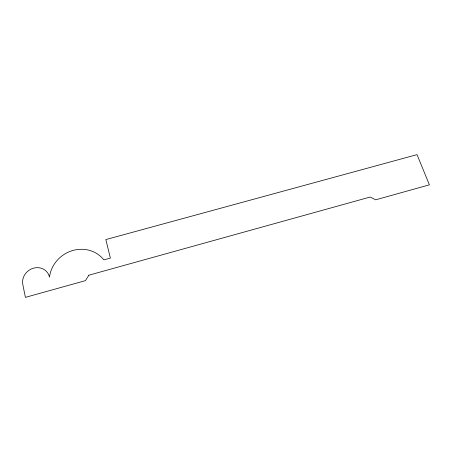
<?xml version="1.0" encoding="UTF-8"?>
<svg xmlns="http://www.w3.org/2000/svg" width="452" height="452" viewBox="0 0 452 452"><rect width="100%" height="100%" fill="white"/><g stroke="black" fill="none" stroke-linecap="round" stroke-linejoin="round"><path stroke-width="0.68" d="M88.869 275.189L85.451 280.641L25.402 297.371L22.809 284.506A14.018 12.82 -36.7 0 1 33.516 268.16A14.018 12.82 -36.7 0 1 49.488 277.132A30.855 28.77 -35 0 1 71.862 250.775A30.855 28.77 -35 0 1 103.864 259.883L110.378 258.086L105.841 239.583L417.038 154.629L429.4 184.84L375.674 199.807L370.188 197.032L88.869 275.189"/></g></svg>
